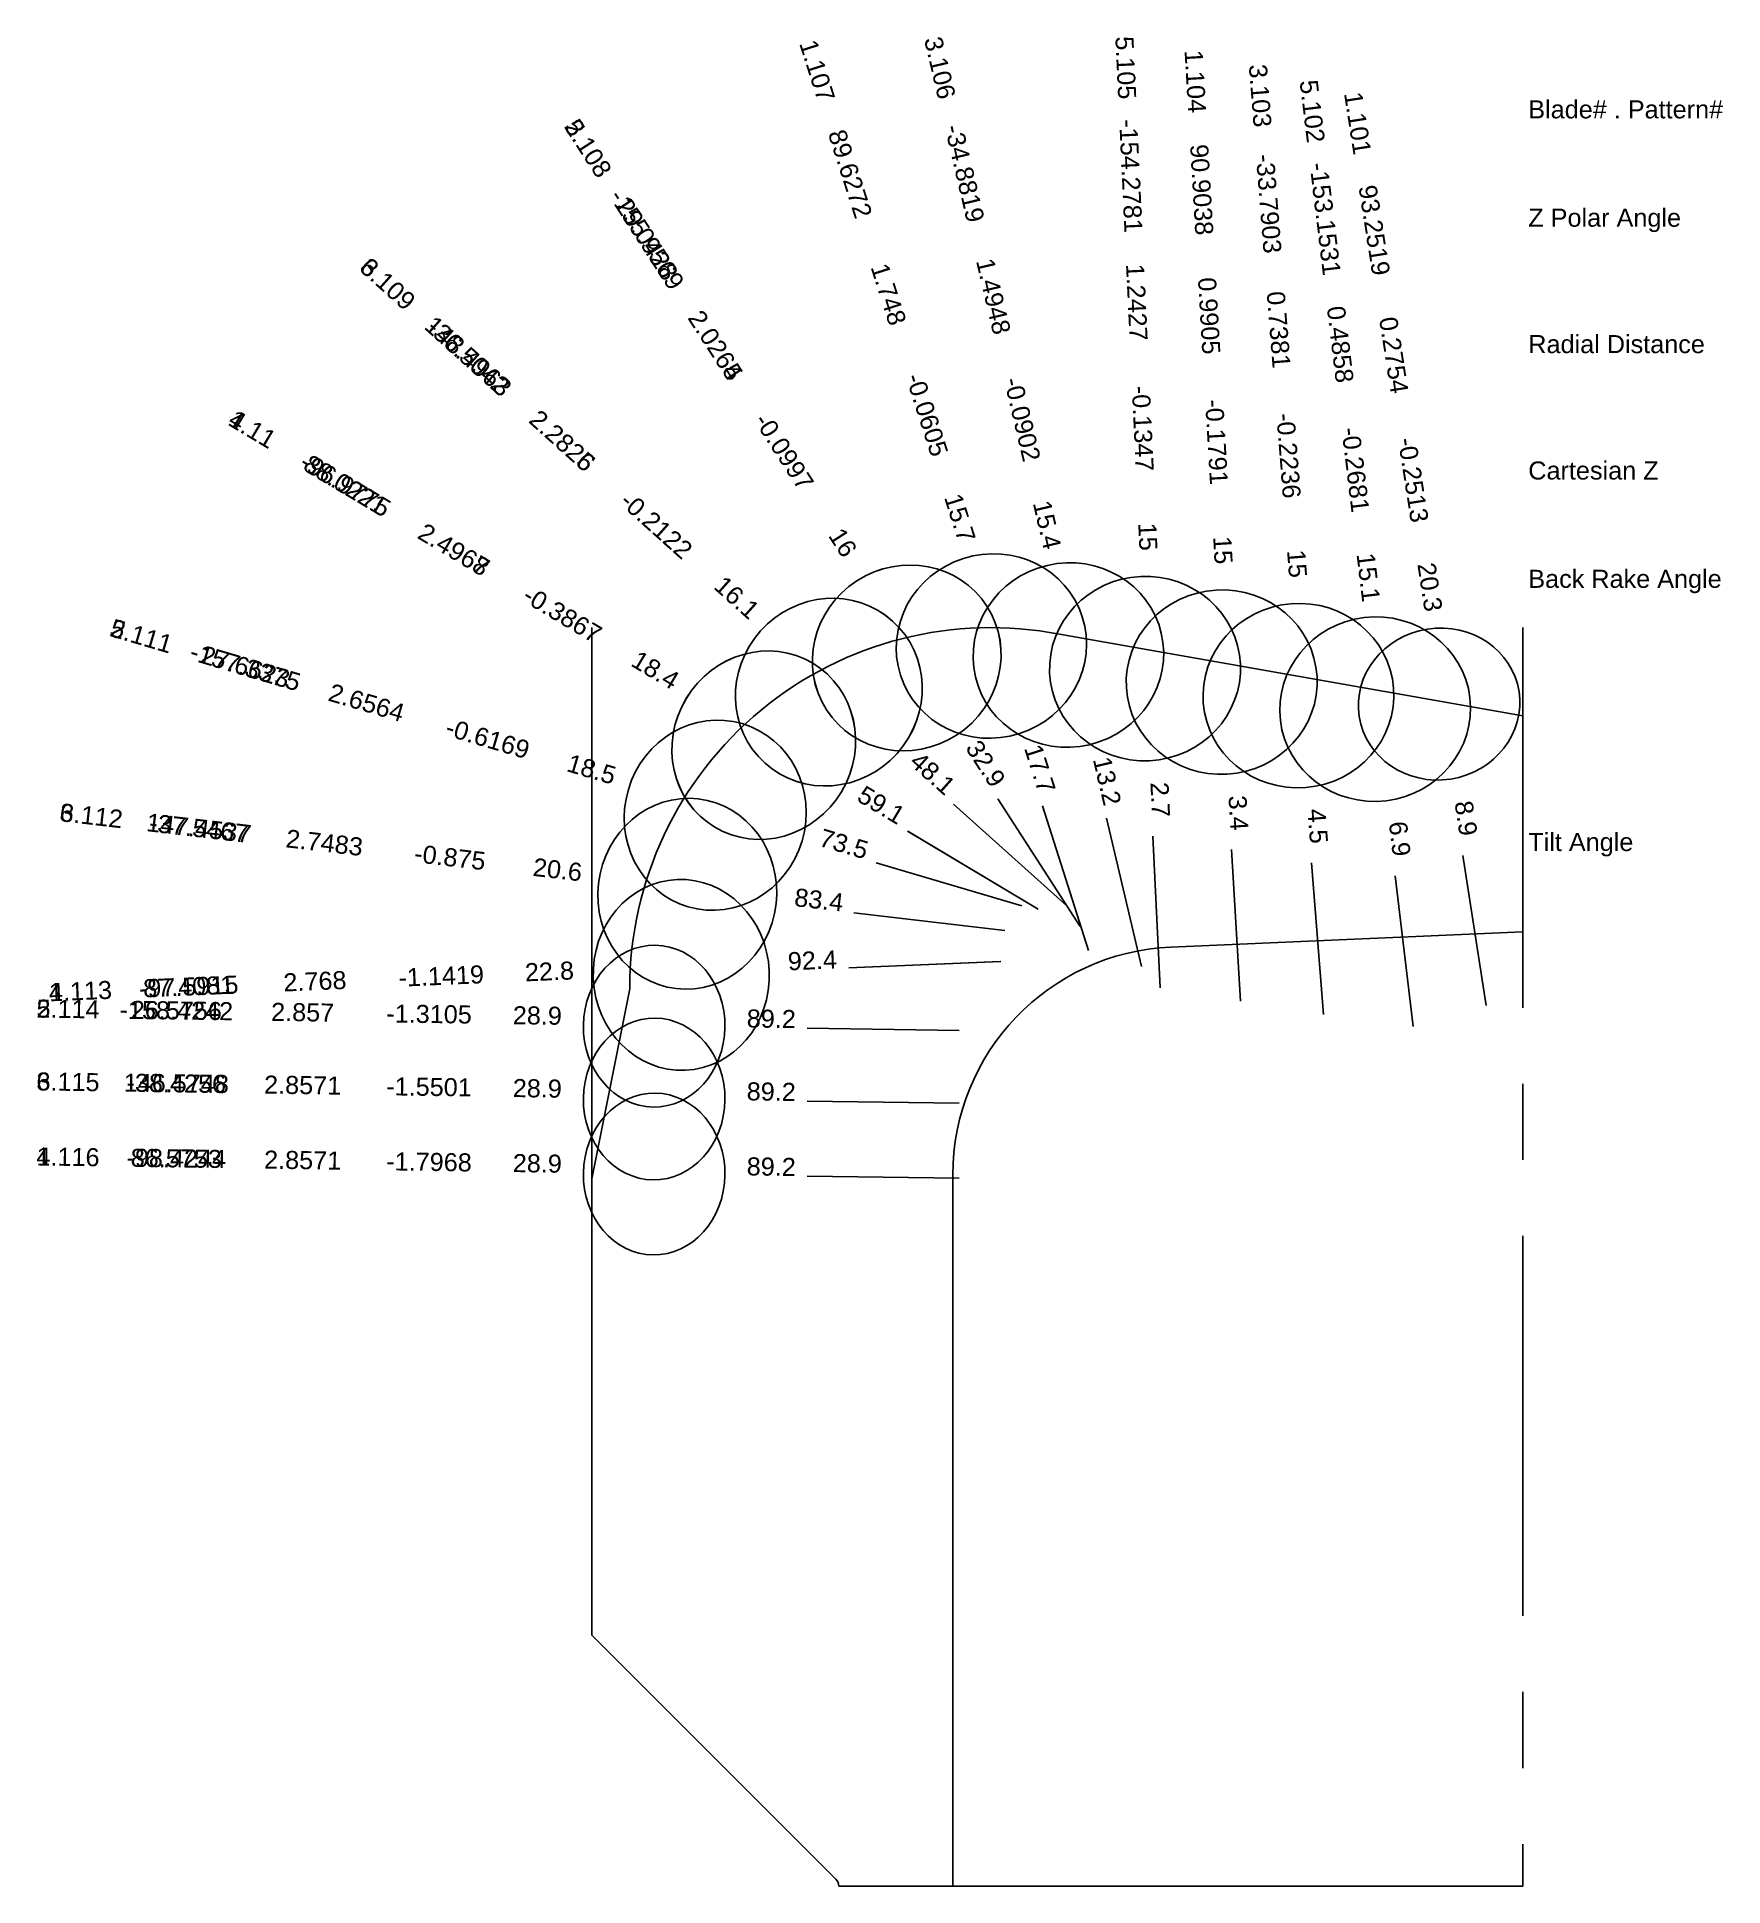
# Model space of a CAD drawing. Header units: inches. Extents: x 31.11 to 36.66, y 13.86 to 19.94.
import ezdxf
from ezdxf.enums import TextEntityAlignment as Align

# ---------------------------------------------------------------- set-up
doc = ezdxf.new("R2010")
doc.units = ezdxf.units.IN
doc.header["$MEASUREMENT"] = 0
doc.linetypes.add('CENTER', pattern=[2, 1.25, -0.25, 0.25, -0.25])
for name, color, linetype in [('Blade_1', 30, 'Continuous'), ('Blade_2', 52, 'Continuous'), ('Blade_3', 92, 'Continuous'), ('Blade_4', 132, 'Continuous'), ('Blade_5', 152, 'Continuous'), ('Blade_6', 190, 'Continuous'), ('Cline', 5, 'CENTER'), ('Text', 3, 'Continuous')]:
    doc.layers.add(name, color=color, linetype=linetype)
doc.styles.get("Standard").update_dxf_attribs({"font": 'arial.ttf'})

msp = doc.modelspace()

# ---------------------------------------------------------------- linework, layer by layer
for p, q in [((34.4763, 17.9783), (36, 17.7097)), ((32.9375, 16.1874), (33.0625, 16.8124)), ((32.9375, 14.6874), (32.9375, 16.1874)), ((33.7408, 13.8841), (32.9375, 14.6874)), ((36, 13.862), (33.75, 13.862))]:
    msp.add_line(p, q)
msp.add_lwpolyline([(36, 16.9999), (34.8423, 16.9494, 0.401491), (34.125, 16.2001), (34.125, 13.862)], format="xyb")
for centre, radius, start, end in [((34.2501, 16.8124), 1.1876, 79.02043, 179.9972), ((33.7188, 13.862), 0.0312, 360, 45)]:
    msp.add_arc(centre, radius, start, end)
at = {"layer": 'Blade_1'}
for p, q in [((34.4197, 17.4141), (34.5717, 16.9378)), ((33.9766, 17.3304), (34.4058, 17.0739)), ((35.0419, 17.2704), (35.0713, 16.7712)), ((35.8021, 17.2512), (35.8791, 16.7572)), ((33.783, 16.8812), (34.2825, 16.9022)), ((33.6463, 16.1962), (34.1463, 16.1892))]:
    msp.add_line(p, q, dxfattribs=at)
for centre, major_axis, ratio in [((34.252, 17.9395), (0.2991, 0.0955), 0.962688), ((35.0095, 17.8209), (0.3135, 0.0185), 0.965806), ((35.7246, 17.7487), (0.2628, 0.041), 0.938179), ((33.5032, 17.6133), (0.1611, 0.2695), 0.948668), ((33.232, 16.8581), (-0.0132, 0.3137), 0.922085), ((33.1429, 16.2032), (0.0037, 0.266), 0.875257)]:
    msp.add_ellipse(centre, major_axis=major_axis, ratio=ratio, dxfattribs=at)
at = {"layer": 'Blade_2'}
for p, q in [((34.2728, 17.4371), (34.5442, 17.0171)), ((33.8725, 17.2266), (34.3519, 17.0847)), ((33.6465, 16.6825), (34.1464, 16.6755))]:
    msp.add_line(p, q, dxfattribs=at)
for centre, major_axis, ratio in [((33.9736, 17.9003), (0.2637, 0.1704), 0.961416), ((33.3436, 17.3831), (0.0891, 0.3011), 0.948564), ((33.143, 16.6895), (0.0037, 0.266), 0.875255)]:
    msp.add_ellipse(centre, major_axis=major_axis, ratio=ratio, dxfattribs=at)
at = {"layer": 'Blade_3'}
for p, q in [((34.1278, 17.4194), (34.4998, 17.0853)), ((34.6311, 17.3729), (34.7453, 16.8861)), ((35.3052, 17.2266), (35.3445, 16.7281)), ((33.7995, 17.0616), (34.2962, 17.0042)), ((33.6463, 16.4429), (34.1463, 16.4359))]:
    msp.add_line(p, q, dxfattribs=at)
for centre, major_axis, ratio in [((34.5052, 17.9098), (0.3057, 0.0717), 0.964142), ((33.7174, 17.7878), (0.2098, 0.2337), 0.96055), ((35.2619, 17.7764), (0.313, 0.0247), 0.965711), ((33.2517, 17.125), (0.0361, 0.3119), 0.936024), ((33.1429, 16.4499), (0.0037, 0.266), 0.875264)]:
    msp.add_ellipse(centre, major_axis=major_axis, ratio=ratio, dxfattribs=at)
at = {"layer": 'Blade_4'}
for p, q in [((33.9767, 17.3304), (34.4059, 17.0739)), ((33.783, 16.8812), (34.2826, 16.9022)), ((33.6464, 16.1962), (34.1463, 16.1892))]:
    msp.add_line(p, q, dxfattribs=at)
for centre, major_axis, ratio in [((33.5033, 17.6133), (0.1611, 0.2695), 0.948666), ((33.232, 16.8581), (-0.0132, 0.3137), 0.922083), ((33.1429, 16.2032), (0.0037, 0.266), 0.875254)]:
    msp.add_ellipse(centre, major_axis=major_axis, ratio=ratio, dxfattribs=at)
at = {"layer": 'Blade_5'}
for p, q in [((34.2728, 17.4371), (34.5442, 17.0171)), ((34.7832, 17.3144), (34.8067, 16.815)), ((33.8725, 17.2266), (34.3519, 17.0848)), ((35.58, 17.1843), (35.6397, 16.6879)), ((33.6465, 16.6825), (34.1464, 16.6755))]:
    msp.add_line(p, q, dxfattribs=at)
for centre, major_axis, ratio in [((33.9735, 17.9003), (0.2637, 0.1704), 0.961415), ((34.7573, 17.8653), (0.3137, 0.0147), 0.965849), ((35.5142, 17.7319), (0.3118, 0.0375), 0.965424), ((33.3436, 17.3831), (0.0891, 0.3011), 0.948562), ((33.143, 16.6895), (0.0037, 0.266), 0.875253)]:
    msp.add_ellipse(centre, major_axis=major_axis, ratio=ratio, dxfattribs=at)
at = {"layer": 'Blade_6'}
for p, q in [((34.1278, 17.4194), (34.4999, 17.0854)), ((33.7996, 17.0616), (34.2963, 17.0042)), ((33.6464, 16.4429), (34.1463, 16.4359))]:
    msp.add_line(p, q, dxfattribs=at)
for centre, major_axis, ratio in [((33.7175, 17.7878), (0.2098, 0.2337), 0.960548), ((33.2517, 17.125), (0.0361, 0.3119), 0.936022), ((33.1429, 16.4499), (0.0037, 0.266), 0.875261)]:
    msp.add_ellipse(centre, major_axis=major_axis, ratio=ratio, dxfattribs=at)
at = {"layer": 'Cline'}
msp.add_line((36, 18), (36, 13.862), dxfattribs=at)
at = {"layer": 'Text', "color": 1}
msp.add_line((32.9375, 16.1874), (32.9375, 18), dxfattribs=at)

# ---------------------------------------------------------------- texts
at = {"layer": 'Blade_1'}
for s, rotation, p in [('1.107', 287.70174, (33.651, 19.8224)), ('1.104', 273.36918, (34.8933, 19.794)), ('1.101', 278.85858, (35.4276, 19.6542)), ('89.6272', 287.70174, (33.7593, 19.483)), ('90.9038', 273.36918, (34.9143, 19.4383)), ('93.2519', 278.85858, (35.4824, 19.3022)), ('1.748', 287.70174, (33.8857, 19.0871)), ('0.9905', 273.36918, (34.9387, 19.0234)), ('0.2754', 278.85858, (35.5464, 18.8915)), ('-0.0605', 287.70174, (34.0121, 18.6911)), ('-0.1791', 273.36918, (34.9631, 18.6085)), ('1.11', 329.13897, (31.8066, 18.6272)), ('-0.2513', 278.85858, (35.6104, 18.4809)), ('88.0221', 329.13897, (32.1124, 18.4444)), ('15.7', 287.70174, (34.1204, 18.3518)), ('2.4968', 329.13897, (32.4691, 18.2312)), ('15', 273.36918, (34.984, 18.2529)), ('20.3', 278.85858, (35.6653, 18.1289)), ('-0.3867', 329.13897, (32.8259, 18.018)), ('18.4', 329.13897, (33.1317, 17.8353)), ('17.7', 287.70174, (34.3835, 17.5272)), ('59.1', 329.13897, (33.8747, 17.3913)), ('3.4', 273.36918, (35.0349, 17.3889)), ('8.9', 278.85858, (35.7838, 17.3685)), ('92.4', 2.40186, (33.6643, 16.8762)), ('87.4081', 2.40186, (31.6131, 16.7902)), ('2.768', 2.40186, (32.0284, 16.8076)), ('-1.1419', 2.40186, (32.4437, 16.825)), ('22.8', 2.40186, (32.7996, 16.84)), ('1.113', 2.40186, (31.2572, 16.7753)), ('1.116', 359.20288, (31.2146, 16.23)), ('86.5753', 359.20288, (31.5708, 16.2251)), ('2.8571', 359.20288, (31.9864, 16.2193)), ('-1.7968', 359.20288, (32.402, 16.2135)), ('28.9', 359.20288, (32.7582, 16.2086)), ('89.2', 359.20288, (33.5276, 16.1978))]:
    msp.add_text(s, height=0.05937, rotation=rotation, dxfattribs=at).set_placement(p, align=Align.CENTER)
at = {"layer": 'Blade_2'}
for s, rotation, p in [('2.108', 302.86579, (32.901, 19.5604)), ('29.0428', 302.86579, (33.0943, 19.2612)), ('2.0264', 302.86579, (33.3198, 18.9121)), ('-0.0997', 302.86579, (33.5454, 18.563)), ('16', 302.86579, (33.7387, 18.2638)), ('2.111', 343.51656, (31.4484, 17.9439)), ('27.6623', 343.51656, (31.79, 17.8428)), ('2.6564', 343.51656, (32.1885, 17.7249)), ('-0.6169', 343.51656, (32.5871, 17.607)), ('18.5', 343.51656, (32.9287, 17.5059)), ('32.9', 302.86579, (34.2084, 17.5368)), ('73.5', 343.51656, (33.7586, 17.2603)), ('2.114', 359.20289, (31.2147, 16.7163)), ('26.5756', 359.20289, (31.5709, 16.7114)), ('2.857', 359.20289, (31.9865, 16.7056)), ('-1.3105', 359.20289, (32.4021, 16.6998)), ('28.9', 359.20289, (32.7583, 16.6949)), ('89.2', 359.20289, (33.5278, 16.6841))]:
    msp.add_text(s, height=0.05937, rotation=rotation, dxfattribs=at).set_placement(p, align=Align.CENTER)
at = {"layer": 'Blade_3'}
for s, rotation, p in [('3.106', 283.19923, (34.0539, 19.8341)), ('3.103', 274.50502, (35.1067, 19.7468)), ('-34.8819', 283.19923, (34.1352, 19.4872)), ('-33.7903', 274.50502, (35.1347, 19.3916)), ('3.109', 318.08324, (32.2467, 19.1082)), ('1.4948', 283.19923, (34.2301, 19.0826)), ('0.7381', 274.50502, (35.1673, 18.9773)), ('-36.5042', 318.08324, (32.5117, 18.8702)), ('-0.0902', 283.19923, (34.325, 18.678)), ('2.2826', 318.08324, (32.821, 18.5925)), ('-0.2236', 274.50502, (35.2, 18.563)), ('-0.2122', 318.08324, (33.1303, 18.3149)), ('15.4', 283.19923, (34.4064, 18.3311)), ('15', 274.50502, (35.2279, 18.2078)), ('16.1', 318.08324, (33.3954, 18.0769)), ('48.1', 318.08324, (34.0394, 17.4987)), ('13.2', 283.19923, (34.604, 17.4885)), ('3.112', 353.40382, (31.2883, 17.352)), ('4.5', 274.50502, (35.2959, 17.345)), ('-37.5467', 353.40382, (31.6422, 17.3111)), ('2.7483', 353.40382, (32.055, 17.2634)), ('-0.875', 353.40382, (32.4679, 17.2156)), ('20.6', 353.40382, (32.8218, 17.1747)), ('83.4', 353.40382, (33.6816, 17.0753)), ('3.115', 359.20286, (31.2146, 16.4767)), ('-38.4256', 359.20286, (31.5708, 16.4718)), ('2.8571', 359.20286, (31.9864, 16.466)), ('-1.5501', 359.20286, (32.402, 16.4602)), ('28.9', 359.20286, (32.7582, 16.4553)), ('89.2', 359.20286, (33.5276, 16.4445))]:
    msp.add_text(s, height=0.05937, rotation=rotation, dxfattribs=at).set_placement(p, align=Align.CENTER)
at = {"layer": 'Blade_4'}
for s, rotation, p in [('4.11', 329.13959, (31.8066, 18.6271)), ('-96.9775', 329.13959, (32.1124, 18.4444)), ('2.4967', 329.13959, (32.4692, 18.2312)), ('-0.3867', 329.13959, (32.826, 18.018)), ('18.4', 329.13959, (33.1318, 17.8353)), ('59.1', 329.13959, (33.8747, 17.3913)), ('92.4', 2.40183, (33.6644, 16.8762)), ('-97.5915', 2.40183, (31.6132, 16.7902)), ('2.768', 2.40183, (32.0284, 16.8076)), ('-1.1419', 2.40183, (32.4437, 16.825)), ('22.8', 2.40183, (32.7996, 16.84)), ('4.113', 2.40183, (31.2572, 16.7753)), ('4.116', 359.20289, (31.2146, 16.23)), ('-98.4244', 359.20289, (31.5708, 16.2251)), ('2.8571', 359.20289, (31.9864, 16.2193)), ('-1.7968', 359.20289, (32.402, 16.2135)), ('28.9', 359.20289, (32.7582, 16.2086)), ('89.2', 359.20289, (33.5277, 16.1978))]:
    msp.add_text(s, height=0.05937, rotation=rotation, dxfattribs=at).set_placement(p, align=Align.CENTER)
at = {"layer": 'Blade_5'}
for s, rotation, p in [('5.105', 272.69229, (34.6645, 19.8396)), ('5.102', 276.85861, (35.2781, 19.6943)), ('5.108', 302.86667, (32.9009, 19.5604)), ('-154.2781', 272.69229, (34.6812, 19.4838)), ('-153.1531', 276.85861, (35.3207, 19.3406)), ('-155.9569', 302.86667, (33.0943, 19.2612)), ('1.2427', 272.69229, (34.7007, 19.0686)), ('2.0265', 302.86667, (33.3198, 18.9121)), ('0.4858', 276.85861, (35.3703, 18.9279)), ('-0.1347', 272.69229, (34.7203, 18.6534)), ('-0.0997', 302.86667, (33.5454, 18.563)), ('-0.2681', 276.85861, (35.42, 18.5153)), ('16', 302.86667, (33.7387, 18.2638)), ('15', 272.69229, (34.737, 18.2976)), ('15.1', 276.85861, (35.4625, 18.1616)), ('5.111', 343.51676, (31.4483, 17.9439)), ('-157.3375', 343.51676, (31.79, 17.8428)), ('2.6564', 343.51676, (32.1885, 17.7249)), ('-0.6169', 343.51676, (32.587, 17.607)), ('18.5', 343.51676, (32.9287, 17.5059)), ('32.9', 302.86667, (34.2084, 17.5368)), ('2.7', 272.69229, (34.7777, 17.433)), ('73.5', 343.51676, (33.7586, 17.2603)), ('6.9', 276.85861, (35.5659, 17.3022)), ('5.114', 359.20289, (31.2147, 16.7163)), ('-158.4242', 359.20289, (31.5709, 16.7114)), ('2.857', 359.20289, (31.9865, 16.7056)), ('-1.3105', 359.20289, (32.4021, 16.6998)), ('28.9', 359.20289, (32.7583, 16.6949)), ('89.2', 359.20289, (33.5277, 16.6841))]:
    msp.add_text(s, height=0.05937, rotation=rotation, dxfattribs=at).set_placement(p, align=Align.CENTER)
at = {"layer": 'Blade_6'}
for s, height, p in [('Blade# . Pattern#', 0.059375, (36.0178, 19.7042)), ('Z Polar Angle', 0.059375, (36.0178, 19.348)), ('Radial Distance', 0.059375, (36.0178, 18.9323)), ('Cartesian Z', 0.059375, (36.0178, 18.5167)), ('Back Rake Angle', 0.059375, (36.0178, 18.1605)), ('Tilt Angle', 0.05937, (36.0178, 17.295))]:
    msp.add_text(s, height=height, dxfattribs=at).set_placement(p, align=Align.MIDDLE_LEFT)
for s, rotation, p in [('6.109', 318.08437, (32.2467, 19.1082)), ('148.4963', 318.08437, (32.5118, 18.8702)), ('2.2825', 318.08437, (32.8211, 18.5925)), ('-0.2122', 318.08437, (33.1303, 18.3149)), ('16.1', 318.08437, (33.3954, 18.0769)), ('48.1', 318.08437, (34.0395, 17.4987)), ('6.112', 353.40394, (31.2883, 17.352)), ('147.4537', 353.40394, (31.6422, 17.3111)), ('2.7483', 353.40394, (32.0551, 17.2634)), ('-0.875', 353.40394, (32.4679, 17.2156)), ('20.6', 353.40394, (32.8218, 17.1747)), ('83.4', 353.40394, (33.6816, 17.0753)), ('6.115', 359.20287, (31.2146, 16.4767)), ('146.5748', 359.20287, (31.5708, 16.4718)), ('2.8571', 359.20287, (31.9864, 16.466)), ('-1.5501', 359.20287, (32.402, 16.4602)), ('28.9', 359.20287, (32.7582, 16.4553)), ('89.2', 359.20287, (33.5276, 16.4445))]:
    msp.add_text(s, height=0.05937, rotation=rotation, dxfattribs=at).set_placement(p, align=Align.CENTER)

doc.saveas('drawing.dxf')
